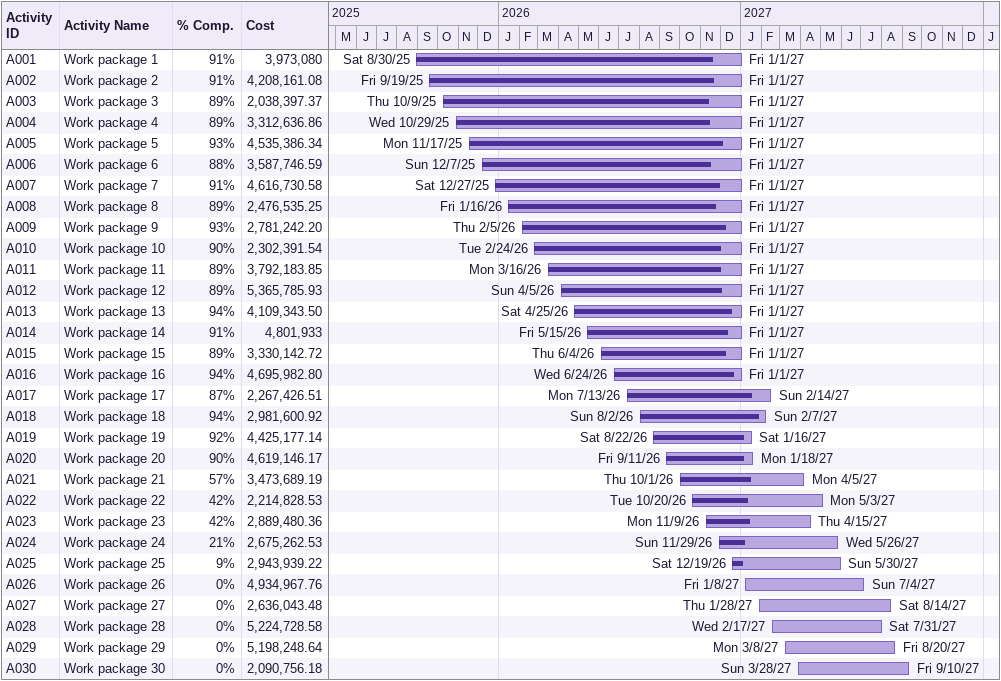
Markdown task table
| ID | Task | Start | Finish | % complete | Cost |
|---|---|---|---|---|---|
| A001 | Work package 1 | 2025-08-30 | 2027-01-01 | 91 | 3973080 |
| A002 | Work package 2 | 2025-09-19 | 2027-01-01 | 91 | 4208161.08 |
| A003 | Work package 3 | 2025-10-09 | 2027-01-01 | 89 | 2038397.37 |
| A004 | Work package 4 | 2025-10-29 | 2027-01-01 | 89 | 3312636.86 |
| A005 | Work package 5 | 2025-11-17 | 2027-01-01 | 93 | 4535386.34 |
| A006 | Work package 6 | 2025-12-07 | 2027-01-01 | 88 | 3587746.59 |
| A007 | Work package 7 | 2025-12-27 | 2027-01-01 | 91 | 4616730.58 |
| A008 | Work package 8 | 2026-01-16 | 2027-01-01 | 89 | 2476535.25 |
| A009 | Work package 9 | 2026-02-05 | 2027-01-01 | 93 | 2781242.20 |
| A010 | Work package 10 | 2026-02-24 | 2027-01-01 | 90 | 2302391.54 |
| A011 | Work package 11 | 2026-03-16 | 2027-01-01 | 89 | 3792183.85 |
| A012 | Work package 12 | 2026-04-05 | 2027-01-01 | 89 | 5365785.93 |
| A013 | Work package 13 | 2026-04-25 | 2027-01-01 | 94 | 4109343.50 |
| A014 | Work package 14 | 2026-05-15 | 2027-01-01 | 91 | 4801933 |
| A015 | Work package 15 | 2026-06-04 | 2027-01-01 | 89 | 3330142.72 |
| A016 | Work package 16 | 2026-06-24 | 2027-01-01 | 94 | 4695982.80 |
| A017 | Work package 17 | 2026-07-13 | 2027-02-14 | 87 | 2267426.51 |
| A018 | Work package 18 | 2026-08-02 | 2027-02-07 | 94 | 2981600.92 |
| A019 | Work package 19 | 2026-08-22 | 2027-01-16 | 92 | 4425177.14 |
| A020 | Work package 20 | 2026-09-11 | 2027-01-18 | 90 | 4619146.17 |
| A021 | Work package 21 | 2026-10-01 | 2027-04-05 | 57 | 3473689.19 |
| A022 | Work package 22 | 2026-10-20 | 2027-05-03 | 42 | 2214828.53 |
| A023 | Work package 23 | 2026-11-09 | 2027-04-15 | 42 | 2889480.36 |
| A024 | Work package 24 | 2026-11-29 | 2027-05-26 | 21 | 2675262.53 |
| A025 | Work package 25 | 2026-12-19 | 2027-05-30 | 9 | 2943939.22 |
| A026 | Work package 26 | 2027-01-08 | 2027-07-04 | 0 | 4934967.76 |
| A027 | Work package 27 | 2027-01-28 | 2027-08-14 | 0 | 2636043.48 |
| A028 | Work package 28 | 2027-02-17 | 2027-07-31 | 0 | 5224728.58 |
| A029 | Work package 29 | 2027-03-08 | 2027-08-20 | 0 | 5198248.64 |
| A030 | Work package 30 | 2027-03-28 | 2027-09-10 | 0 | 2090756.18 |
